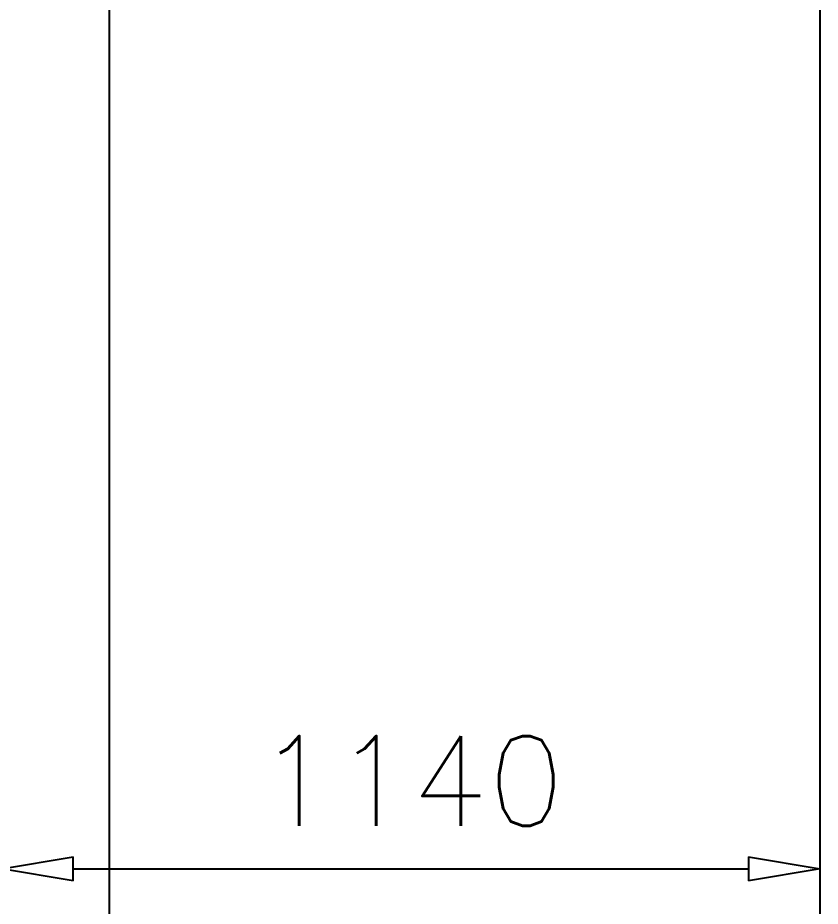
# Model space of a CAD drawing. Header units: millimetres. Extents: x 331487 to 517269, y 198509 to 399936.
# Drawn here: x 428227 to 429344, y 317851 to 319089 of the extents above; entities that cross this region are included whole.
import ezdxf

# ---------------------------------------------------------------- set-up
doc = ezdxf.new("R2010")
doc.units = ezdxf.units.MM
doc.header["$MEASUREMENT"] = 0
doc.layers.add('FOOTING', color=5, linetype='Continuous')
doc.styles.add('RO', font='romans.shx', dxfattribs={"height": 125})

# ---------------------------------------------------------------- blocks, each defined once
blk = doc.blocks.new('_ClosedBlank')
at = {"color": 0, "linetype": 'ByBlock', "lineweight": -2}
for p, q in [((-1, 0.167), (0, 0)), ((-1, 0.167), (-1, -0.167)), ((0, 0), (-1, -0.167))]:
    blk.add_line(p, q, dxfattribs=at)

msp = doc.modelspace()

# ---------------------------------------------------------------- linework, layer by layer
at = {"layer": 'FOOTING'}
for p, q in [((429344.3, 316753.5), (429344.3, 322753.5)), ((428354.3, 321753.5), (428354.3, 317753.5))]:
    msp.add_line(p, q, dxfattribs=at)
at = {"layer": 'FOOTING', "color": 4}
msp.add_line((428304.3, 317903.5), (429244.3, 317903.5), dxfattribs=at)

# ---------------------------------------------------------------- block references
at = {"layer": 'FOOTING', "color": 4, "xscale": 100, "yscale": 100, "zscale": 100, "rotation": 180}
msp.add_blockref('_ClosedBlank', (428204.3, 317903.5), dxfattribs=at)
at = {"layer": 'FOOTING', "color": 4, "xscale": 100, "yscale": 100, "zscale": 100}
msp.add_blockref('_ClosedBlank', (429344.3, 317903.5), dxfattribs=at)

# ---------------------------------------------------------------- texts
at = {"layer": 'FOOTING', "color": 3, "insert": (428774.3, 318026), "char_height": 125, "attachment_point": 5, "style": 'RO'}
msp.add_mtext('1140', dxfattribs=at)

doc.saveas('drawing.dxf')
